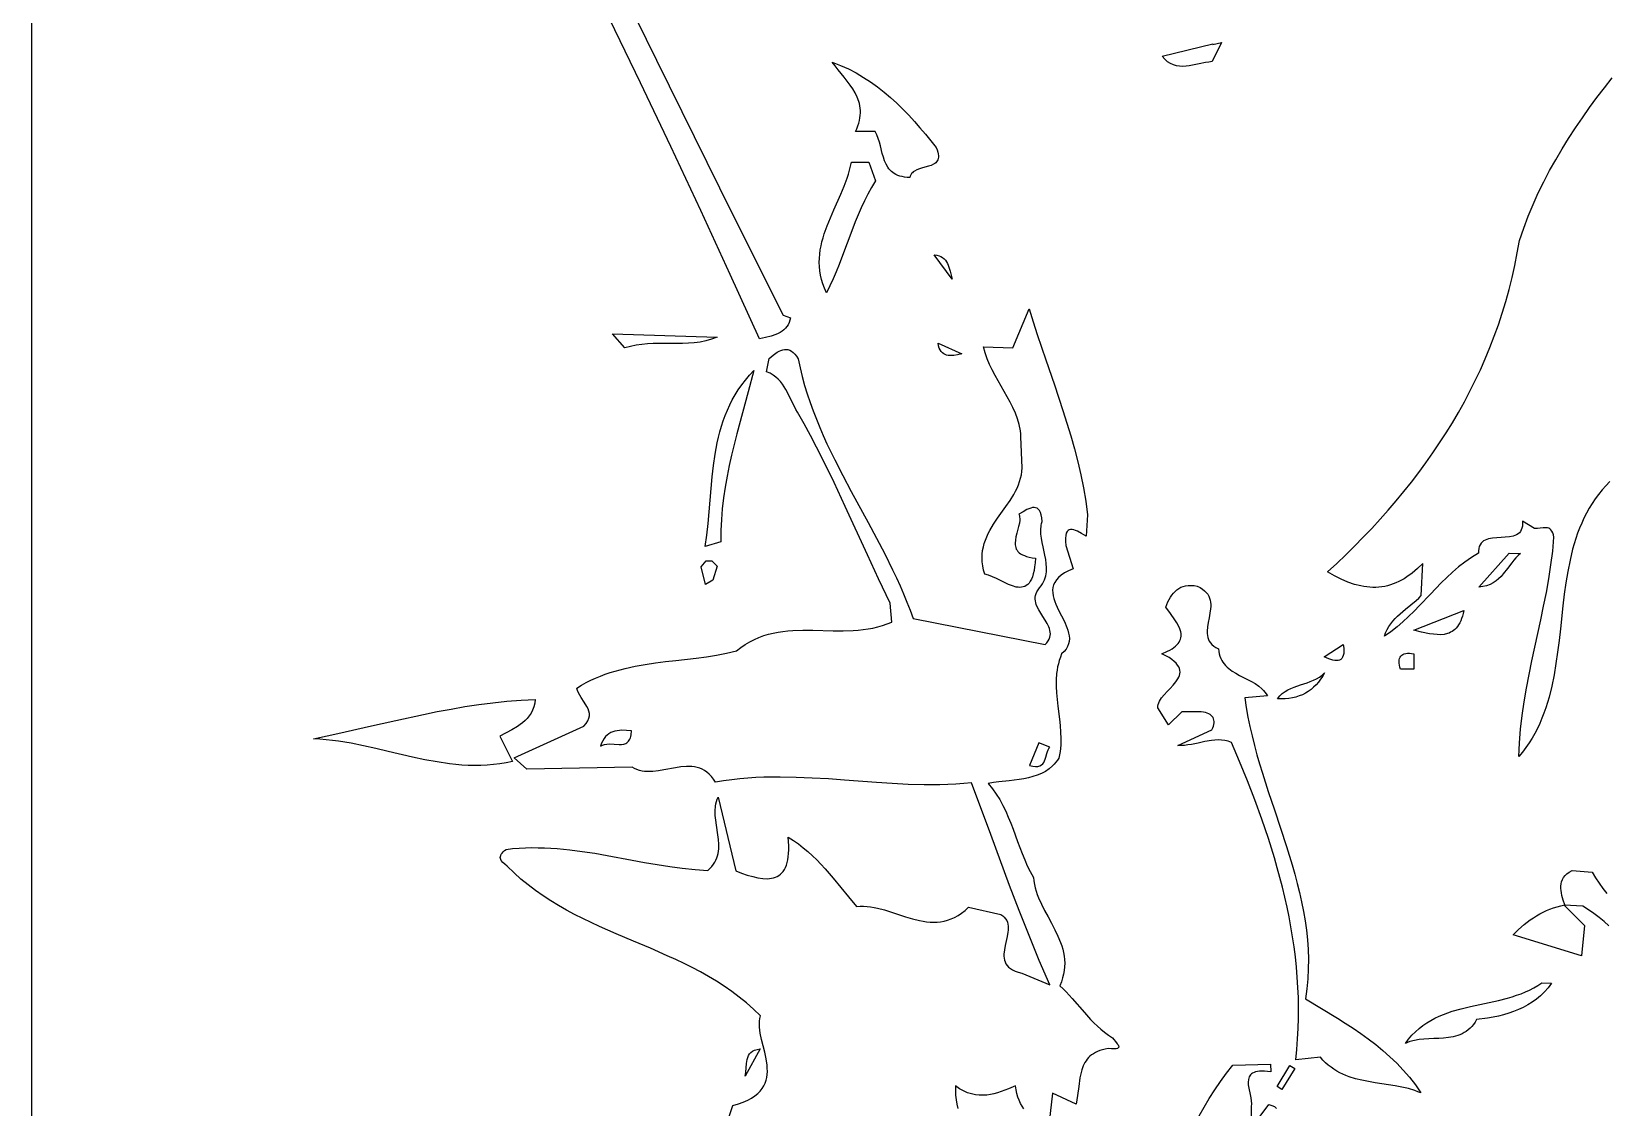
# Model space of a CAD drawing. Header units: metres. Extents: x 0 to 50, y 0 to 50.
# Drawn here: x 0 to 16.84, y 26.69 to 38.19 of the extents above; entities that cross this region are included whole.
import ezdxf

# ---------------------------------------------------------------- set-up
doc = ezdxf.new("R2010")
doc.units = ezdxf.units.M

msp = doc.modelspace()

# ---------------------------------------------------------------- linework, layer by layer
for points in [[(0, 47), (0, 3)], [(6.34455, 38.56916), (6.682498, 37.887064), (7.355684, 36.521239), (7.693808, 35.839158), (8.034877, 35.158731), (8.113719, 35.132322), (8.113719, 35.132322), (8.106739, 35.105263), (8.097756, 35.080698), (8.086806, 35.058463), (8.073924, 35.038396), (8.059145, 35.020333), (8.042503, 35.004111), (8.024036, 34.989565), (8.003777, 34.976533), (7.981761, 34.964852), (7.958024, 34.954357), (7.905528, 34.936273), (7.846569, 34.920976), (7.781428, 34.907157), (7.781428, 34.907157), (7.469654, 35.594538), (7.154379, 36.279935), (6.835167, 36.963112), (6.511581, 37.643832), (6.183183, 38.321861)], [(12.629446, 38.05467), (12.718754, 38.073799), (12.618937, 37.869957), (12.618937, 37.869957), (12.584895, 37.866013), (12.550447, 37.860208), (12.480753, 37.845472), (12.410699, 37.830658), (12.3758, 37.824756), (12.341128, 37.820675), (12.306788, 37.819028), (12.272885, 37.82043), (12.239525, 37.825494), (12.206812, 37.834834), (12.174854, 37.849062), (12.143754, 37.868794), (12.113619, 37.894641), (12.084553, 37.927218), (12.628425, 38.059624), (12.629446, 38.05467)], [(8.558607, 37.865299), (8.558607, 37.865299), (8.647414, 37.830344), (8.732784, 37.791357), (8.814899, 37.748571), (8.893944, 37.702215), (8.970101, 37.652519), (9.043554, 37.599716), (9.114486, 37.544034), (9.18308, 37.485705), (9.249521, 37.42496), (9.313991, 37.362028), (9.376674, 37.29714), (9.437754, 37.230528), (9.497412, 37.16242), (9.555834, 37.093049), (9.6697, 36.951437), (9.6697, 36.951437), (9.679711, 36.926568), (9.686999, 36.903945), (9.691715, 36.88344), (9.69401, 36.864926), (9.694036, 36.848272), (9.691943, 36.833351), (9.687882, 36.820034), (9.682005, 36.808193), (9.674462, 36.797699), (9.665406, 36.788423), (9.654986, 36.780237), (9.643354, 36.773012), (9.617058, 36.760932), (9.587727, 36.751154), (9.524796, 36.734391), (9.493613, 36.725349), (9.464231, 36.714495), (9.437857, 36.700801), (9.426177, 36.692568), (9.415702, 36.683238), (9.406583, 36.672685), (9.398973, 36.660778), (9.393021, 36.64739), (9.38888, 36.632392), (9.38888, 36.632392), (9.359042, 36.633462), (9.331415, 36.636239), (9.305894, 36.640644), (9.282378, 36.646599), (9.260763, 36.654023), (9.240945, 36.662839), (9.222823, 36.672967), (9.206292, 36.684328), (9.19125, 36.696844), (9.177594, 36.710436), (9.16522, 36.725025), (9.154025, 36.740532), (9.134762, 36.773984), (9.11898, 36.810162), (9.105855, 36.848433), (9.09456, 36.888168), (9.074168, 36.969503), (9.063421, 37.009841), (9.051207, 37.049119), (9.036702, 37.086703), (9.01908, 37.121965), (8.80775, 37.122668), (8.80775, 37.122668), (8.821925, 37.153244), (8.83374, 37.183033), (8.84329, 37.212067), (8.850669, 37.240377), (8.855971, 37.267993), (8.85929, 37.294948), (8.860721, 37.321271), (8.860358, 37.346994), (8.858295, 37.372149), (8.854626, 37.396766), (8.849447, 37.420877), (8.84285, 37.444512), (8.825785, 37.49048), (8.804183, 37.534921), (8.7788, 37.578082), (8.75039, 37.620213), (8.719707, 37.661562), (8.687506, 37.702379), (8.621567, 37.78341), (8.589337, 37.824123), (8.558607, 37.865299)], [(16.872712, 33.382555), (16.82918, 33.33797), (16.788389, 33.292086), (16.750234, 33.244952), (16.714609, 33.196619), (16.681407, 33.147137), (16.650523, 33.096554), (16.62185, 33.044921), (16.595281, 32.992288), (16.570712, 32.938705), (16.548034, 32.884221), (16.527144, 32.828886), (16.507934, 32.772751), (16.490297, 32.715864), (16.474129, 32.658276), (16.445772, 32.541197), (16.422013, 32.42191), (16.402002, 32.300815), (16.384891, 32.178311), (16.36983, 32.054797), (16.34246, 31.80633), (16.328453, 31.682175), (16.313099, 31.558605), (16.295549, 31.436017), (16.274952, 31.314811), (16.250461, 31.195385), (16.221225, 31.078138), (16.204563, 31.020456), (16.186396, 30.963468), (16.166618, 30.907224), (16.145124, 30.851775), (16.121806, 30.797169), (16.096559, 30.743456), (16.069277, 30.690687), (16.039853, 30.638912), (16.008182, 30.588179), (15.974157, 30.538539), (15.937671, 30.490042), (15.89862, 30.442738), (15.89862, 30.442738), (15.900909, 30.516488), (15.904773, 30.590093), (15.916838, 30.736916), (15.934044, 30.883296), (15.95562, 31.029325), (15.980792, 31.175095), (16.00879, 31.320694), (16.038843, 31.466216), (16.070178, 31.611751), (16.133611, 31.903222), (16.164165, 32.049341), (16.192915, 32.195836), (16.21909, 32.342799), (16.241919, 32.490321), (16.260629, 32.638492), (16.274449, 32.787404), (16.274449, 32.787404), (16.268896, 32.813755), (16.261556, 32.83529), (16.252602, 32.852458), (16.242207, 32.865705), (16.230544, 32.875478), (16.217784, 32.882224), (16.204102, 32.886389), (16.18967, 32.888422), (16.159245, 32.887875), (16.127893, 32.884158), (16.096995, 32.880846), (16.082148, 32.880459), (16.067933, 32.881514), (15.937279, 32.960285), (15.937279, 32.960285), (15.93861, 32.931489), (15.936934, 32.906111), (15.93245, 32.883925), (15.925353, 32.864705), (15.91584, 32.848226), (15.90411, 32.834261), (15.890359, 32.822587), (15.874785, 32.812976), (15.857583, 32.805204), (15.838952, 32.799045), (15.79819, 32.790662), (15.754074, 32.786023), (15.708182, 32.783325), (15.662091, 32.780761), (15.617376, 32.776527), (15.575616, 32.76882), (15.556336, 32.763099), (15.538386, 32.755833), (15.521963, 32.746797), (15.507264, 32.735763), (15.494486, 32.722508), (15.483826, 32.706805), (15.475482, 32.688429), (15.46965, 32.667154), (15.466527, 32.642755), (15.466311, 32.615006), (15.466311, 32.615006), (15.392099, 32.570425), (15.321755, 32.521934), (15.254778, 32.470061), (15.190665, 32.415337), (15.128912, 32.358292), (15.069018, 32.299456), (14.952793, 32.178531), (14.837969, 32.056802), (14.779825, 31.996961), (14.720523, 31.938509), (14.65956, 31.881975), (14.596434, 31.827891), (14.530642, 31.776786), (14.461681, 31.729189), (14.461681, 31.729189), (14.474329, 31.766051), (14.489985, 31.800483), (14.508347, 31.832729), (14.529113, 31.86303), (14.551979, 31.89163), (14.576645, 31.918769), (14.602808, 31.944691), (14.630166, 31.969637), (14.687259, 32.017571), (14.745506, 32.06451), (14.802491, 32.11239), (14.829754, 32.137289), (14.855796, 32.163151), (14.872641, 32.506681), (14.872641, 32.506681), (14.816627, 32.45178), (14.760001, 32.403573), (14.702677, 32.362033), (14.673724, 32.343754), (14.644563, 32.327131), (14.615184, 32.31216), (14.585574, 32.298839), (14.555722, 32.287162), (14.525618, 32.277128), (14.49525, 32.268733), (14.464608, 32.261972), (14.43368, 32.256843), (14.402456, 32.253341), (14.370923, 32.251464), (14.339071, 32.251208), (14.306889, 32.252569), (14.274366, 32.255544), (14.241491, 32.26013), (14.208253, 32.266322), (14.140641, 32.283513), (14.071443, 32.30709), (14.00057, 32.337023), (13.927933, 32.373285), (13.853443, 32.415848), (13.853443, 32.415848), (13.951485, 32.506917), (14.0478, 32.599035), (14.142342, 32.692224), (14.235065, 32.786506), (14.325923, 32.881902), (14.414869, 32.978434), (14.501859, 33.076125), (14.586845, 33.174995), (14.669782, 33.275067), (14.750623, 33.376362), (14.829323, 33.478903), (14.905836, 33.58271), (14.980115, 33.687807), (15.052114, 33.794214), (15.121787, 33.901953), (15.189089, 34.011047), (15.253973, 34.121516), (15.316393, 34.233384), (15.376303, 34.346671), (15.433656, 34.461399), (15.488408, 34.577591), (15.540512, 34.695267), (15.589921, 34.81445), (15.63659, 34.935162), (15.680472, 35.057424), (15.721523, 35.181259), (15.759694, 35.306687), (15.794941, 35.433731), (15.827217, 35.562412), (15.856477, 35.692753), (15.882674, 35.824775), (15.905762, 35.9585), (15.905762, 35.9585), (15.95049, 36.089321), (15.99905, 36.217445), (16.051262, 36.343002), (16.106942, 36.466119), (16.165907, 36.586925), (16.227975, 36.705548), (16.292964, 36.822115), (16.36069, 36.936755), (16.430972, 37.049597), (16.503626, 37.160768), (16.57847, 37.270396), (16.655322, 37.378611), (16.733998, 37.485539), (16.814317, 37.591309), (16.896095, 37.696049)], [(8.950038, 36.79436), (9.021091, 36.597042), (9.021091, 36.597042), (8.97857, 36.526045), (8.939229, 36.453989), (8.902666, 36.38099), (8.868481, 36.307165), (8.83627, 36.232632), (8.805634, 36.157508), (8.747477, 36.005959), (8.690799, 35.853455), (8.632387, 35.700935), (8.601528, 35.624964), (8.56903, 35.54934), (8.534494, 35.474183), (8.497517, 35.399608), (8.497517, 35.399608), (8.475973, 35.447628), (8.458252, 35.495088), (8.444162, 35.542018), (8.433516, 35.588444), (8.426124, 35.634394), (8.421797, 35.679897), (8.420345, 35.724979), (8.421579, 35.769669), (8.42531, 35.813995), (8.431349, 35.857983), (8.439506, 35.901662), (8.449592, 35.94506), (8.461418, 35.988204), (8.474794, 36.031121), (8.505441, 36.11639), (8.540018, 36.201086), (8.577012, 36.285433), (8.652193, 36.453964), (8.687351, 36.538592), (8.71887, 36.623758), (8.732791, 36.666612), (8.745234, 36.709683), (8.75601, 36.752999), (8.76493, 36.796589), (8.950038, 36.79436)], [(9.84118, 35.545302), (9.650233, 35.806766), (9.650233, 35.806766), (9.677081, 35.802804), (9.700801, 35.796243), (9.721637, 35.787284), (9.739834, 35.776133), (9.755636, 35.762993), (9.769286, 35.748066), (9.781029, 35.731556), (9.79111, 35.713667), (9.799771, 35.694602), (9.807258, 35.674565), (9.819684, 35.632385), (9.84118, 35.545302)], [(7.449223, 26.574767), (7.497014, 26.715164), (7.497014, 26.715164), (7.556134, 26.732114), (7.609005, 26.750808), (7.655931, 26.771155), (7.697214, 26.793065), (7.733157, 26.816446), (7.764063, 26.841208), (7.790235, 26.86726), (7.811975, 26.894511), (7.829586, 26.92287), (7.843372, 26.952247), (7.853635, 26.98255), (7.860678, 27.013688), (7.864803, 27.045572), (7.866315, 27.078109), (7.865515, 27.11121), (7.862706, 27.144782), (7.852274, 27.212981), (7.837442, 27.281979), (7.804268, 27.419464), (7.790772, 27.486498), (7.785857, 27.519269), (7.782567, 27.551423), (7.781206, 27.582868), (7.782076, 27.613513), (7.785481, 27.643268), (7.791722, 27.672042), (7.791722, 27.672042), (7.718422, 27.743001), (7.642859, 27.809878), (7.565187, 27.872948), (7.485558, 27.932482), (7.404128, 27.988754), (7.321049, 28.042036), (7.236476, 28.092602), (7.150562, 28.140725), (7.06346, 28.186678), (6.975325, 28.230733), (6.886311, 28.273165), (6.79657, 28.314245), (6.615525, 28.393443), (6.43342, 28.470512), (6.251485, 28.547637), (6.07095, 28.627001), (5.981591, 28.668205), (5.893043, 28.710789), (5.80546, 28.755024), (5.718996, 28.801183), (5.633803, 28.849541), (5.550036, 28.90037), (5.467849, 28.953943), (5.387395, 29.010532), (5.308828, 29.070412), (5.232302, 29.133854), (5.15797, 29.201133), (5.085986, 29.27252), (5.085986, 29.27252), (5.059638, 29.291276), (5.037765, 29.310743), (5.02168, 29.331074), (5.016219, 29.341611), (5.012697, 29.352421), (5.011279, 29.363524), (5.012129, 29.374939), (5.015411, 29.386684), (5.02129, 29.39878), (5.029929, 29.411244), (5.041494, 29.424097), (5.056147, 29.437357), (5.074054, 29.451044), (5.074054, 29.451044), (5.143268, 29.458588), (5.212164, 29.464052), (5.280764, 29.46755), (5.349085, 29.469197), (5.41715, 29.469105), (5.484976, 29.46739), (5.619994, 29.459546), (5.754299, 29.446575), (5.888047, 29.429392), (6.021399, 29.408909), (6.154511, 29.386038), (6.420651, 29.336785), (6.553996, 29.312228), (6.687734, 29.288935), (6.822025, 29.267818), (6.957027, 29.24979), (7.092898, 29.235763), (7.229795, 29.226651), (7.229795, 29.226651), (7.252517, 29.247729), (7.272333, 29.269297), (7.289409, 29.291329), (7.303912, 29.313797), (7.316007, 29.336675), (7.325862, 29.359935), (7.333642, 29.383551), (7.339514, 29.407494), (7.343644, 29.431739), (7.346198, 29.456257), (7.347246, 29.506008), (7.343987, 29.55653), (7.337753, 29.607606), (7.32168, 29.710555), (7.314502, 29.761994), (7.309672, 29.813121), (7.308519, 29.863719), (7.312374, 29.913572), (7.316595, 29.93815), (7.322567, 29.962462), (7.330457, 29.986478), (7.34043, 30.010173), (7.529057, 29.220065), (7.529057, 29.220065), (7.591127, 29.197022), (7.651368, 29.176718), (7.709396, 29.159871), (7.76483, 29.147197), (7.817288, 29.139415), (7.866386, 29.13724), (7.889556, 29.13848), (7.911743, 29.141391), (7.932899, 29.146062), (7.952976, 29.152584), (7.971927, 29.161046), (7.989704, 29.171537), (8.006258, 29.184147), (8.021542, 29.198966), (8.035509, 29.216084), (8.04811, 29.235589), (8.059298, 29.257573), (8.069025, 29.282124), (8.077243, 29.309331), (8.083905, 29.339286), (8.088961, 29.372077), (8.092366, 29.407794), (8.094071, 29.446526), (8.094027, 29.488364), (8.092188, 29.533397), (8.088506, 29.581714), (8.088506, 29.581714), (8.144634, 29.546369), (8.198362, 29.508652), (8.249908, 29.468759), (8.299488, 29.426882), (8.34732, 29.383219), (8.393621, 29.337962), (8.438607, 29.291307), (8.482496, 29.243449), (8.567849, 29.1449), (8.651416, 29.043874), (8.734934, 28.941927), (8.820138, 28.840619), (8.820138, 28.840619), (8.857391, 28.843192), (8.89466, 28.84322), (8.931944, 28.84094), (8.969242, 28.836588), (9.006554, 28.830399), (9.04388, 28.822611), (9.118569, 28.803178), (9.193305, 28.780179), (9.268084, 28.755501), (9.342901, 28.731035), (9.417752, 28.708668), (9.492633, 28.690291), (9.530083, 28.683188), (9.567539, 28.677791), (9.604999, 28.674335), (9.642465, 28.673057), (9.679935, 28.674193), (9.717408, 28.67798), (9.754884, 28.684652), (9.792363, 28.694446), (9.829844, 28.707599), (9.867326, 28.724347), (9.904809, 28.744925), (9.942292, 28.769569), (9.979775, 28.798517), (10.017258, 28.832003), (10.35989, 28.754549), (10.35989, 28.754549), (10.381301, 28.740279), (10.398927, 28.724719), (10.413055, 28.707964), (10.423969, 28.690109), (10.431956, 28.671248), (10.437301, 28.651476), (10.440289, 28.630888), (10.441207, 28.609577), (10.440339, 28.587638), (10.437972, 28.565167), (10.42988, 28.519001), (10.408268, 28.42443), (10.399316, 28.377536), (10.394647, 28.331911), (10.394632, 28.309811), (10.396544, 28.288311), (10.40067, 28.267507), (10.407293, 28.247492), (10.416701, 28.228362), (10.429179, 28.21021), (10.445012, 28.193132), (10.464486, 28.177221), (10.487886, 28.162573), (10.515499, 28.149282), (10.547608, 28.137441), (10.584501, 28.127147), (10.884651, 28.002257), (10.884651, 28.002257), (10.772208, 28.264838), (10.663872, 28.529559), (10.558734, 28.796393), (10.455885, 29.065314), (10.253422, 29.609309), (10.049209, 30.161333), (10.049209, 30.161333), (9.964799, 30.153375), (9.880304, 30.147407), (9.795725, 30.143283), (9.711062, 30.140857), (9.541492, 30.140513), (9.371604, 30.145205), (9.201406, 30.153763), (9.030909, 30.165018), (8.689052, 30.190937), (8.517712, 30.203262), (8.346109, 30.213605), (8.174254, 30.220795), (8.002155, 30.223662), (7.916017, 30.22311), (7.829822, 30.221038), (7.743571, 30.2173), (7.657265, 30.211751), (7.570905, 30.204244), (7.484492, 30.194633), (7.398028, 30.182771), (7.311513, 30.168513), (7.311513, 30.168513), (7.289996, 30.20152), (7.26751, 30.230281), (7.24411, 30.255042), (7.219854, 30.276045), (7.194796, 30.293535), (7.168993, 30.307757), (7.142501, 30.318953), (7.115376, 30.327368), (7.087674, 30.333247), (7.059451, 30.336833), (7.030764, 30.338369), (7.001667, 30.338102), (6.942473, 30.333128), (6.882316, 30.323864), (6.760908, 30.300274), (6.700554, 30.289852), (6.641032, 30.28295), (6.611722, 30.281428), (6.582789, 30.281519), (6.554288, 30.283465), (6.526274, 30.287512), (6.498805, 30.293902), (6.471936, 30.30288), (6.445723, 30.314691), (6.420223, 30.329577), (5.293963, 30.30679), (5.158513, 30.430092), (5.903537, 30.766921), (5.903537, 30.766921), (5.92974, 30.796474), (5.948074, 30.824786), (5.959345, 30.852008), (5.964356, 30.878291), (5.963911, 30.903786), (5.958817, 30.928643), (5.949876, 30.953013), (5.937893, 30.977046), (5.908021, 31.024704), (5.875635, 31.072824), (5.860511, 31.097433), (5.847171, 31.122609), (5.836422, 31.148503), (5.829066, 31.175265), (5.829066, 31.175265), (5.878593, 31.205238), (5.92864, 31.232908), (5.97918, 31.258393), (6.030186, 31.281808), (6.081629, 31.303272), (6.133484, 31.322901), (6.185722, 31.340811), (6.238315, 31.357121), (6.344462, 31.385404), (6.451704, 31.408685), (6.559824, 31.427899), (6.668602, 31.443983), (6.77782, 31.45787), (6.887258, 31.470497), (7.105922, 31.49571), (7.21471, 31.510166), (7.322844, 31.527104), (7.430104, 31.547457), (7.536272, 31.572161), (7.536272, 31.572161), (7.582732, 31.609023), (7.630034, 31.641663), (7.67813, 31.670326), (7.72697, 31.69526), (7.776504, 31.716711), (7.826684, 31.734925), (7.877461, 31.750149), (7.928784, 31.762629), (7.980605, 31.772614), (8.032875, 31.780348), (8.085543, 31.786078), (8.138562, 31.790052), (8.245452, 31.793715), (8.35315, 31.793309), (8.569396, 31.788186), (8.677155, 31.787413), (8.784146, 31.790463), (8.83723, 31.794038), (8.889975, 31.799309), (8.942331, 31.806522), (8.994248, 31.815924), (9.045677, 31.827761), (9.09657, 31.84228), (9.146877, 31.859728), (9.196548, 31.880351), (9.177266, 32.083354), (9.177266, 32.083354), (9.0544, 32.340686), (8.934906, 32.598844), (8.698917, 33.114647), (8.578863, 33.370801), (8.455066, 33.624794), (8.391208, 33.750747), (8.325746, 33.875879), (8.258459, 34.000098), (8.189125, 34.123311), (8.189125, 34.123311), (8.171626, 34.152923), (8.15534, 34.183208), (8.125002, 34.24493), (8.0953, 34.306743), (8.063426, 34.366912), (8.045797, 34.395837), (8.026572, 34.423702), (8.005399, 34.450288), (7.981928, 34.47538), (7.955806, 34.498759), (7.926685, 34.520211), (7.894211, 34.539517), (7.858034, 34.556461), (7.886275, 34.695901), (7.886275, 34.695901), (7.92931, 34.733254), (7.970622, 34.763214), (7.990699, 34.774895), (8.010427, 34.784095), (8.029831, 34.790603), (8.048941, 34.794209), (8.067781, 34.794703), (8.08638, 34.791872), (8.104765, 34.785507), (8.122962, 34.775397), (8.140999, 34.76133), (8.158902, 34.743097), (8.176699, 34.720486), (8.194417, 34.693286), (8.194417, 34.693286), (8.214925, 34.597682), (8.238154, 34.50335), (8.263949, 34.410217), (8.292152, 34.318216), (8.322608, 34.227276), (8.35516, 34.137327), (8.38965, 34.048298), (8.425924, 33.960122), (8.463824, 33.872726), (8.503193, 33.786042), (8.585715, 33.61453), (8.672238, 33.445024), (8.76151, 33.276967), (8.943291, 32.942962), (9.033296, 32.775895), (9.121042, 32.608039), (9.205277, 32.438837), (9.245686, 32.353556), (9.284748, 32.267728), (9.322305, 32.181284), (9.358203, 32.094153), (9.392283, 32.006267), (9.42439, 31.917554), (10.836545, 31.64067), (10.836545, 31.64067), (10.853928, 31.660022), (10.867673, 31.679211), (10.87802, 31.69825), (10.885208, 31.717155), (10.889476, 31.735936), (10.891064, 31.754609), (10.890212, 31.773186), (10.88716, 31.79168), (10.882146, 31.810105), (10.875411, 31.828474), (10.857734, 31.865097), (10.836046, 31.901657), (10.812264, 31.938259), (10.788304, 31.97501), (10.766083, 32.012016), (10.747517, 32.049383), (10.740204, 32.068236), (10.734524, 32.087219), (10.730716, 32.106346), (10.72902, 32.125629), (10.729675, 32.145083), (10.732922, 32.164721), (10.738998, 32.184555), (10.748145, 32.204599), (10.760602, 32.224867), (10.776608, 32.245372), (10.776608, 32.245372), (10.792747, 32.26635), (10.806592, 32.287471), (10.818272, 32.308731), (10.827919, 32.330122), (10.835664, 32.351637), (10.841636, 32.373271), (10.845968, 32.395016), (10.848789, 32.416867), (10.850422, 32.460859), (10.847581, 32.505194), (10.841311, 32.549821), (10.832658, 32.594687), (10.812382, 32.684933), (10.802851, 32.730209), (10.795117, 32.775517), (10.790227, 32.820806), (10.789226, 32.866024), (10.793158, 32.91112), (10.797302, 32.933605), (10.80307, 32.95604), (10.80307, 32.95604), (10.799052, 32.993924), (10.792836, 33.025445), (10.784566, 33.051021), (10.774384, 33.071071), (10.762433, 33.086013), (10.748857, 33.096267), (10.733798, 33.102251), (10.7174, 33.104382), (10.699804, 33.103081), (10.681154, 33.098765), (10.661594, 33.091854), (10.641265, 33.082765), (10.598874, 33.05973), (10.555126, 33.033009), (10.555126, 33.033009), (10.559722, 33.018365), (10.562516, 33.003076), (10.563693, 32.987207), (10.563441, 32.970822), (10.559392, 32.93676), (10.55186, 32.901408), (10.532308, 32.828885), (10.52327, 32.792745), (10.516712, 32.757372), (10.514123, 32.723281), (10.514784, 32.706877), (10.516996, 32.690987), (10.520946, 32.675674), (10.526819, 32.661004), (10.534804, 32.64704), (10.545085, 32.633847), (10.55785, 32.621489), (10.573284, 32.610031), (10.591573, 32.599537), (10.612905, 32.590071), (10.637466, 32.581697), (10.665441, 32.574481), (10.697017, 32.568485), (10.732381, 32.563776), (10.732381, 32.563776), (10.728487, 32.514368), (10.723085, 32.470003), (10.71624, 32.430461), (10.70802, 32.395521), (10.698491, 32.364962), (10.687719, 32.338565), (10.675772, 32.316108), (10.662715, 32.297372), (10.648615, 32.282136), (10.633538, 32.270179), (10.617552, 32.261281), (10.600723, 32.255221), (10.583116, 32.251779), (10.5648, 32.250735), (10.545839, 32.251868), (10.526301, 32.254957), (10.485761, 32.266124), (10.443709, 32.282472), (10.400679, 32.302236), (10.357203, 32.323654), (10.313813, 32.344962), (10.271042, 32.364396), (10.22942, 32.380191), (10.189482, 32.390586), (10.189482, 32.390586), (10.176877, 32.436515), (10.168139, 32.480913), (10.163044, 32.523869), (10.161366, 32.565467), (10.162882, 32.605794), (10.167367, 32.644936), (10.174596, 32.68298), (10.184345, 32.720011), (10.196389, 32.756117), (10.210505, 32.791383), (10.226466, 32.825896), (10.244049, 32.859742), (10.283183, 32.925778), (10.326111, 32.990182), (10.416159, 33.116853), (10.459689, 33.180501), (10.499827, 33.245277), (10.518062, 33.278305), (10.534777, 33.311873), (10.549746, 33.346069), (10.562744, 33.380978), (10.573547, 33.416687), (10.581931, 33.453283), (10.58767, 33.490851), (10.590542, 33.529477), (10.577164, 33.858457), (10.577164, 33.858457), (10.574416, 33.892401), (10.570104, 33.92569), (10.557159, 33.990464), (10.53908, 34.053106), (10.516617, 34.113942), (10.490519, 34.173296), (10.461536, 34.231496), (10.430417, 34.288867), (10.397913, 34.345734), (10.331747, 34.459263), (10.299585, 34.516577), (10.269035, 34.574691), (10.240849, 34.633931), (10.215776, 34.694624), (10.194565, 34.757095), (10.177966, 34.82167), (10.488533, 34.81011), (10.665435, 35.22668), (10.665435, 35.22668), (10.706824, 35.090476), (10.750231, 34.954779), (10.841096, 34.68433), (10.934021, 34.414177), (11.024995, 34.143163), (11.068498, 34.006973), (11.110011, 33.870135), (11.14903, 33.732504), (11.185057, 33.593936), (11.217589, 33.454286), (11.246125, 33.31341), (11.270165, 33.171164), (11.289206, 33.027403), (11.273545, 32.797862), (11.273545, 32.797862), (11.22506, 32.826994), (11.180273, 32.851215), (11.159633, 32.8604), (11.14036, 32.867058), (11.1226, 32.870754), (11.1065, 32.871057), (11.092209, 32.867532), (11.079873, 32.859747), (11.069639, 32.847268), (11.061656, 32.829661), (11.056069, 32.806495), (11.053027, 32.777335), (11.052676, 32.741748), (11.055164, 32.699301), (11.136153, 32.450379), (11.136153, 32.450379), (11.0859, 32.428361), (11.043133, 32.405317), (11.007404, 32.381306), (10.978262, 32.356391), (10.955258, 32.330632), (10.937942, 32.304091), (10.925865, 32.276829), (10.918578, 32.248907), (10.91563, 32.220386), (10.916573, 32.191327), (10.920955, 32.161792), (10.928329, 32.131841), (10.938245, 32.101536), (10.950252, 32.070938), (10.978743, 32.009108), (11.010207, 31.946839), (11.041047, 31.884621), (11.067666, 31.822944), (11.078269, 31.792461), (11.086468, 31.762297), (11.091814, 31.732512), (11.093857, 31.703168), (11.092147, 31.674327), (11.086235, 31.646048), (11.075671, 31.618394), (11.060006, 31.591426), (11.038791, 31.565204), (11.011574, 31.539791), (11.011574, 31.539791), (10.997992, 31.505057), (10.986443, 31.470312), (10.976806, 31.435559), (10.968959, 31.400796), (10.962782, 31.366024), (10.958151, 31.331245), (10.953046, 31.261666), (10.952672, 31.192062), (10.956056, 31.122438), (10.962227, 31.052799), (10.970211, 30.98315), (10.987733, 30.84384), (10.995325, 30.774188), (11.000843, 30.704545), (11.003312, 30.634915), (11.001762, 30.565303), (10.995219, 30.495714), (10.989772, 30.460929), (10.982712, 30.426152), (10.982712, 30.426152), (10.966959, 30.40332), (10.950504, 30.3821), (10.933366, 30.362424), (10.915564, 30.344222), (10.878048, 30.31197), (10.83811, 30.284795), (10.795903, 30.26215), (10.751584, 30.243487), (10.705306, 30.228258), (10.657223, 30.215916), (10.607492, 30.205912), (10.556265, 30.1977), (10.449945, 30.184457), (10.339499, 30.171805), (10.283116, 30.164331), (10.226165, 30.155362), (10.226165, 30.155362), (10.271711, 30.099547), (10.312683, 30.041781), (10.349623, 29.982283), (10.383071, 29.921272), (10.413571, 29.858968), (10.441664, 29.795593), (10.467891, 29.731365), (10.492795, 29.666504), (10.540801, 29.535765), (10.590016, 29.405134), (10.616432, 29.34041), (10.644775, 29.276372), (10.675588, 29.213242), (10.709413, 29.151238), (10.709413, 29.151238), (10.713496, 29.113683), (10.719873, 29.076709), (10.728346, 29.040267), (10.738715, 29.004308), (10.750782, 28.968783), (10.764348, 28.933643), (10.795182, 28.864317), (10.829623, 28.795937), (10.866083, 28.728109), (10.902968, 28.660438), (10.93869, 28.59253), (10.971655, 28.523991), (11.000274, 28.454427), (11.012456, 28.419137), (11.022955, 28.383442), (11.031571, 28.347295), (11.038106, 28.310644), (11.042362, 28.273442), (11.044138, 28.235638), (11.043236, 28.197183), (11.039458, 28.158029), (11.032604, 28.118125), (11.022476, 28.077423), (11.008874, 28.035873), (10.9916, 27.993425), (10.9916, 27.993425), (11.026257, 27.960754), (11.059955, 27.9267), (11.125367, 27.855383), (11.254501, 27.706526), (11.32179, 27.632762), (11.356895, 27.596871), (11.39327, 27.561957), (11.43114, 27.528254), (11.470726, 27.495999), (11.512253, 27.465427), (11.555941, 27.436776), (11.555941, 27.436776), (11.569155, 27.417551), (11.587888, 27.395881), (11.606635, 27.373677), (11.614295, 27.362973), (11.619894, 27.352852), (11.622745, 27.343554), (11.622161, 27.335318), (11.617453, 27.328382), (11.607933, 27.322987), (11.592913, 27.31937), (11.571706, 27.317772), (11.543623, 27.31843), (11.507976, 27.321585), (11.507976, 27.321585), (11.476297, 27.315712), (11.446963, 27.308493), (11.419873, 27.299982), (11.39493, 27.29023), (11.372033, 27.27929), (11.351084, 27.267215), (11.331984, 27.254058), (11.314634, 27.23987), (11.298933, 27.224705), (11.284785, 27.208616), (11.272088, 27.191654), (11.260744, 27.173872), (11.24172, 27.136061), (11.226918, 27.095602), (11.215547, 27.052916), (11.206812, 27.008425), (11.194081, 26.915708), (11.182382, 26.820817), (11.174938, 26.773609), (11.165372, 26.727119), (10.913508, 26.84441), (10.879008, 26.534013)], [(6.212223, 34.959756), (7.3306, 34.924526), (7.3306, 34.924526), (7.269989, 34.902468), (7.208768, 34.885713), (7.147038, 34.873551), (7.084899, 34.86527), (7.022449, 34.860159), (6.959789, 34.857506), (6.834235, 34.856729), (6.709035, 34.857248), (6.646816, 34.856216), (6.584985, 34.853373), (6.52364, 34.848008), (6.462882, 34.839411), (6.402809, 34.826869), (6.343522, 34.809671), (6.212223, 34.959756)], [(9.943026, 34.746099), (9.943026, 34.746099), (9.899673, 34.736078), (9.857845, 34.729349), (9.83779, 34.727789), (9.818461, 34.727736), (9.799972, 34.729418), (9.782439, 34.733062), (9.765976, 34.738897), (9.750699, 34.747151), (9.736722, 34.75805), (9.72416, 34.771824), (9.713129, 34.7887), (9.703742, 34.808906), (9.696116, 34.83267), (9.690364, 34.86022), (9.943026, 34.746099)], [(7.720059, 34.567538), (7.720059, 34.567538), (7.660455, 34.342065), (7.598984, 34.117092), (7.538807, 33.891913), (7.51019, 33.779025), (7.483081, 33.665822), (7.457875, 33.552214), (7.434967, 33.438114), (7.414752, 33.323432), (7.397624, 33.208082), (7.383978, 33.091974), (7.37421, 32.975021), (7.368713, 32.857134), (7.367884, 32.738225), (7.201168, 32.686219), (7.201168, 32.686219), (7.218905, 32.809661), (7.23303, 32.933831), (7.244735, 33.058408), (7.255217, 33.183066), (7.265667, 33.307482), (7.277281, 33.431333), (7.291252, 33.554295), (7.308775, 33.676045), (7.331042, 33.796257), (7.344328, 33.855686), (7.359248, 33.91461), (7.375951, 33.972988), (7.394586, 34.030779), (7.415304, 34.087943), (7.438252, 34.14444), (7.46358, 34.20023), (7.491438, 34.255271), (7.521974, 34.309523), (7.555339, 34.362946), (7.59168, 34.4155), (7.631148, 34.467143), (7.673891, 34.517836), (7.720059, 34.567538)], [(7.27243, 32.534389), (7.32834, 32.478504), (7.281303, 32.32875), (7.205574, 32.283333), (7.158489, 32.472175), (7.210356, 32.534389), (7.27243, 32.534389)], [(15.918114, 32.612742), (15.918114, 32.612742), (15.892091, 32.590957), (15.867712, 32.566604), (15.844566, 32.540216), (15.822246, 32.512324), (15.778438, 32.454165), (15.73301, 32.396388), (15.708664, 32.368976), (15.682683, 32.343258), (15.654659, 32.319768), (15.624181, 32.299037), (15.590839, 32.2816), (15.554223, 32.267989), (15.513925, 32.258736), (15.469533, 32.254375), (15.793702, 32.617118), (15.918114, 32.612742)], [(14.852576, 26.847516), (14.852576, 26.847516), (14.819626, 26.861146), (14.786186, 26.87336), (14.718018, 26.894065), (14.648428, 26.910675), (14.577777, 26.924237), (14.434721, 26.946392), (14.363032, 26.957077), (14.291714, 26.968892), (14.221126, 26.982883), (14.151624, 27.000095), (14.083568, 27.021572), (14.050194, 27.034237), (14.017316, 27.04836), (13.984978, 27.064073), (13.953226, 27.081504), (13.922103, 27.100787), (13.891656, 27.122049), (13.861928, 27.145424), (13.832964, 27.17104), (13.80481, 27.199029), (13.77751, 27.229521), (13.513546, 27.201079), (13.513546, 27.201079), (13.525144, 27.313381), (13.533901, 27.425137), (13.539889, 27.53636), (13.543177, 27.647063), (13.543838, 27.757262), (13.541941, 27.86697), (13.537558, 27.976201), (13.53076, 28.08497), (13.521616, 28.19329), (13.510199, 28.301175), (13.496578, 28.40864), (13.480826, 28.515698), (13.463011, 28.622364), (13.443207, 28.728652), (13.421482, 28.834576), (13.397908, 28.940149), (13.372557, 29.045386), (13.345498, 29.150301), (13.316802, 29.254908), (13.286541, 29.359222), (13.221606, 29.567023), (13.151257, 29.773817), (13.076063, 29.979717), (12.996589, 30.184835), (12.913403, 30.389284), (12.827071, 30.593176), (12.827071, 30.593176), (12.791644, 30.606022), (12.756123, 30.614554), (12.720519, 30.619273), (12.684842, 30.62068), (12.649101, 30.619274), (12.613309, 30.615557), (12.541608, 30.603192), (12.469822, 30.587589), (12.398033, 30.572752), (12.362164, 30.566874), (12.326325, 30.562688), (12.290527, 30.560697), (12.254779, 30.561401), (12.617812, 30.728616), (12.617812, 30.728616), (12.626705, 30.748299), (12.63352, 30.767133), (12.638243, 30.785078), (12.640862, 30.802093), (12.641363, 30.818139), (12.639735, 30.833176), (12.635964, 30.847163), (12.630038, 30.860062), (12.621945, 30.87183), (12.61167, 30.88243), (12.599202, 30.89182), (12.584528, 30.89996), (12.567636, 30.906811), (12.548511, 30.912332), (12.527143, 30.916484), (12.503518, 30.919226), (12.294762, 30.922384), (12.155597, 30.78328), (12.040475, 30.962868), (12.040475, 30.962868), (12.040795, 30.981034), (12.043964, 30.998997), (12.049706, 31.016777), (12.05774, 31.034393), (12.067789, 31.051865), (12.079575, 31.069212), (12.107241, 31.103616), (12.13851, 31.137761), (12.171155, 31.171809), (12.202948, 31.205916), (12.231662, 31.240244), (12.255068, 31.274949), (12.264085, 31.292494), (12.27094, 31.310192), (12.275354, 31.328065), (12.277049, 31.346132), (12.275746, 31.364413), (12.271167, 31.382927), (12.263034, 31.401695), (12.251068, 31.420737), (12.23499, 31.440072), (12.214523, 31.45972), (12.189387, 31.479701), (12.159305, 31.500035), (12.123997, 31.520743), (12.083186, 31.541842), (12.083186, 31.541842), (12.143349, 31.568084), (12.169002, 31.581573), (12.191844, 31.595295), (12.211984, 31.609242), (12.229527, 31.623405), (12.244581, 31.637775), (12.257253, 31.652343), (12.26765, 31.6671), (12.275879, 31.682036), (12.282046, 31.697145), (12.286259, 31.712415), (12.288624, 31.727839), (12.289249, 31.743407), (12.28824, 31.75911), (12.285705, 31.774941), (12.276483, 31.806946), (12.262438, 31.83935), (12.244426, 31.872083), (12.223303, 31.905072), (12.175145, 31.971537), (12.124808, 32.038173), (12.124808, 32.038173), (12.147962, 32.094862), (12.160824, 32.121083), (12.174696, 32.145697), (12.189695, 32.168564), (12.205933, 32.189542), (12.223528, 32.208488), (12.242593, 32.225262), (12.263244, 32.239719), (12.285596, 32.25172), (12.309765, 32.261122), (12.335864, 32.267783), (12.36401, 32.27156), (12.394318, 32.272313), (12.426902, 32.2699), (12.461877, 32.264177), (12.461877, 32.264177), (12.492056, 32.249225), (12.517969, 32.233045), (12.539893, 32.215723), (12.558106, 32.197342), (12.572885, 32.177986), (12.584507, 32.15774), (12.593249, 32.136688), (12.599389, 32.114914), (12.603203, 32.092501), (12.60497, 32.069535), (12.604965, 32.046098), (12.603468, 32.022276), (12.5971, 31.97381), (12.588085, 31.92481), (12.57864, 31.875948), (12.570984, 31.827898), (12.567333, 31.781332), (12.567703, 31.758816), (12.569906, 31.736922), (12.57422, 31.715737), (12.580921, 31.695343), (12.590287, 31.675824), (12.602596, 31.657265), (12.618123, 31.63975), (12.637147, 31.623363), (12.659945, 31.608188), (12.686794, 31.594309), (12.686794, 31.594309), (12.690784, 31.565932), (12.696625, 31.539497), (12.704212, 31.51489), (12.713439, 31.492), (12.724202, 31.470716), (12.736395, 31.450924), (12.749913, 31.432514), (12.76465, 31.415373), (12.780502, 31.399389), (12.797362, 31.38445), (12.833688, 31.357259), (12.872785, 31.332906), (12.913811, 31.310493), (12.998282, 31.267907), (13.04004, 31.245943), (13.080358, 31.222335), (13.118393, 31.19619), (13.153302, 31.166611), (13.169322, 31.150253), (13.184243, 31.132701), (13.197962, 31.113843), (13.210374, 31.093566), (12.970527, 31.069026), (12.970527, 31.069026), (12.985477, 30.966421), (13.00335, 30.864538), (13.023887, 30.763321), (13.04683, 30.662709), (13.071922, 30.562646), (13.098904, 30.463071), (13.127519, 30.363927), (13.157509, 30.265156), (13.220581, 30.068495), (13.286057, 29.872622), (13.351873, 29.677067), (13.415965, 29.481364), (13.476271, 29.285043), (13.504358, 29.186505), (13.530726, 29.087637), (13.555114, 28.988381), (13.577267, 28.888678), (13.596925, 28.78847), (13.61383, 28.687698), (13.627726, 28.586304), (13.638353, 28.484229), (13.645454, 28.381415), (13.648772, 28.277803), (13.648047, 28.173334), (13.643022, 28.067951), (13.633439, 27.961595), (13.619041, 27.854207), (13.619041, 27.854207), (13.789408, 27.751544), (13.959383, 27.647638), (14.043563, 27.594379), (14.126851, 27.539801), (14.208985, 27.483567), (14.289698, 27.425343), (14.368728, 27.36479), (14.445809, 27.301574), (14.520678, 27.235358), (14.593069, 27.165807), (14.662719, 27.092583), (14.729363, 27.01535), (14.792737, 26.933774), (14.852576, 26.847516)], [(15.311538, 32.003962), (15.311538, 32.003962), (15.30435, 31.972519), (15.296211, 31.943545), (15.287154, 31.916954), (15.277213, 31.892659), (15.266421, 31.870574), (15.254811, 31.850612), (15.242417, 31.832687), (15.229272, 31.816712), (15.215408, 31.802602), (15.20086, 31.790269), (15.185661, 31.779627), (15.169843, 31.77059), (15.153441, 31.763071), (15.136486, 31.756983), (15.101056, 31.748758), (15.063819, 31.745223), (15.02504, 31.745686), (14.984987, 31.749456), (14.943924, 31.75584), (14.859837, 31.773688), (14.774909, 31.793696), (15.311538, 32.003962)], [(14.022639, 31.638977), (14.022639, 31.638977), (14.026758, 31.602875), (14.027947, 31.571645), (14.026355, 31.545043), (14.022127, 31.522821), (14.015413, 31.504736), (14.006357, 31.490542), (13.995109, 31.479994), (13.981816, 31.472845), (13.966623, 31.468852), (13.94968, 31.467768), (13.931133, 31.469348), (13.91113, 31.473347), (13.889817, 31.479519), (13.867343, 31.48762), (13.819497, 31.508624), (14.022639, 31.638977)], [(14.777575, 31.540566), (14.776505, 31.376175), (14.632293, 31.375548), (14.632293, 31.375548), (14.625948, 31.398932), (14.62161, 31.420764), (14.619291, 31.441003), (14.619001, 31.459607), (14.62075, 31.476537), (14.624548, 31.491751), (14.630407, 31.505209), (14.638336, 31.51687), (14.648347, 31.526692), (14.660449, 31.534637), (14.674653, 31.540661), (14.69097, 31.544726), (14.709411, 31.546789), (14.729984, 31.546811), (14.752702, 31.54475), (14.777575, 31.540566)], [(13.822753, 31.338149), (13.822753, 31.338149), (13.802145, 31.302183), (13.78009, 31.268693), (13.75659, 31.237682), (13.731642, 31.209151), (13.705246, 31.183101), (13.677401, 31.159534), (13.648107, 31.13845), (13.617362, 31.119852), (13.585166, 31.103741), (13.551518, 31.090118), (13.516418, 31.078984), (13.479863, 31.070341), (13.441854, 31.06419), (13.40239, 31.060533), (13.36147, 31.059371), (13.319094, 31.060705), (13.319094, 31.060705), (13.343455, 31.09024), (13.370321, 31.115484), (13.399358, 31.137009), (13.430232, 31.155386), (13.46261, 31.171184), (13.49616, 31.184976), (13.565439, 31.208825), (13.635404, 31.231498), (13.66981, 31.243822), (13.703388, 31.257565), (13.735805, 31.273298), (13.766727, 31.291593), (13.795821, 31.313019), (13.822753, 31.338149)], [(5.384895, 31.054149), (5.384895, 31.054149), (5.378616, 31.01192), (5.368793, 30.973453), (5.35569, 30.938444), (5.339571, 30.906589), (5.320698, 30.877582), (5.299335, 30.85112), (5.275744, 30.826899), (5.250189, 30.804613), (5.222933, 30.78396), (5.194239, 30.764634), (5.13359, 30.728747), (5.006613, 30.659514), (5.142912, 30.390677), (5.142912, 30.390677), (5.074192, 30.376242), (5.005818, 30.364902), (4.937769, 30.356487), (4.870026, 30.350831), (4.802566, 30.347766), (4.735371, 30.347125), (4.66842, 30.348739), (4.601692, 30.352441), (4.535167, 30.358063), (4.468825, 30.365438), (4.336607, 30.384775), (4.204875, 30.40911), (4.073466, 30.437103), (3.810966, 30.498693), (3.679548, 30.529608), (3.547801, 30.558815), (3.415562, 30.584972), (3.282668, 30.606738), (3.215924, 30.615555), (3.148956, 30.622771), (3.081742, 30.628219), (3.014262, 30.63173), (3.014262, 30.63173), (3.308215, 30.695915), (3.601528, 30.763013), (3.894859, 30.829941), (4.188869, 30.893617), (4.336335, 30.923272), (4.484218, 30.950958), (4.632601, 30.97629), (4.781565, 30.998882), (4.931195, 31.01835), (5.081571, 31.034307), (5.232777, 31.046368), (5.384895, 31.054149)], [(6.08328, 30.554565), (6.08328, 30.554565), (6.092937, 30.561113), (6.103248, 30.566353), (6.125589, 30.573395), (6.149817, 30.576666), (6.175445, 30.57714), (6.228948, 30.573592), (6.2822, 30.570546), (6.307513, 30.571647), (6.331302, 30.575796), (6.353079, 30.583968), (6.363061, 30.589866), (6.372356, 30.597136), (6.380905, 30.605898), (6.388647, 30.616274), (6.39552, 30.628387), (6.401464, 30.642358), (6.406417, 30.658309), (6.410319, 30.676361), (6.414726, 30.719258), (6.414726, 30.719258), (6.361105, 30.72304), (6.309094, 30.723605), (6.283985, 30.722096), (6.259629, 30.71908), (6.236144, 30.714323), (6.213647, 30.707592), (6.192255, 30.698652), (6.172084, 30.687269), (6.153253, 30.67321), (6.135878, 30.656239), (6.120076, 30.636123), (6.105964, 30.612628), (6.09366, 30.58552), (6.08328, 30.554565)], [(10.768634, 30.590077), (10.669236, 30.347814), (10.669236, 30.347814), (10.70426, 30.33947), (10.733929, 30.336368), (10.75878, 30.337974), (10.779347, 30.343753), (10.796164, 30.353171), (10.809766, 30.365693), (10.820688, 30.380784), (10.829463, 30.39791), (10.836626, 30.416536), (10.842713, 30.436127), (10.853792, 30.476067), (10.859854, 30.495346), (10.866977, 30.513452), (10.875695, 30.529851), (10.886544, 30.544007), (10.768634, 30.590077)], [(16.862037, 28.634677), (16.811095, 28.67972), (16.757799, 28.723127), (16.702019, 28.764812), (16.643627, 28.804689), (16.582493, 28.842672), (16.382477, 28.856281), (16.60133, 28.637523), (16.570198, 28.312663), (15.836726, 28.536079), (15.836726, 28.536079), (15.895782, 28.594544), (15.957038, 28.648537), (16.020829, 28.697689), (16.05378, 28.720335), (16.08749, 28.741633), (16.122001, 28.761537), (16.157356, 28.780001), (16.193597, 28.796978), (16.230764, 28.812424), (16.2689, 28.826292), (16.308047, 28.838535), (16.348248, 28.849109), (16.389542, 28.857966), (16.389542, 28.857966), (16.373588, 28.908745), (16.359378, 28.959533), (16.353806, 28.984718), (16.349725, 29.009649), (16.347488, 29.034242), (16.347446, 29.058412), (16.349952, 29.082072), (16.355356, 29.105138), (16.364011, 29.127525), (16.376269, 29.149146), (16.392481, 29.169918), (16.413, 29.189754), (16.438178, 29.20857), (16.468365, 29.22628), (16.682817, 29.208386), (16.682817, 29.208386), (16.719592, 29.147198), (16.757589, 29.08821), (16.796987, 29.031646), (16.837963, 28.97773)], [(16.248391, 28.019415), (16.248391, 28.019415), (16.211532, 27.971209), (16.172363, 27.927122), (16.131002, 27.886957), (16.087569, 27.850516), (16.042183, 27.817599), (15.994962, 27.78801), (15.946025, 27.761549), (15.895491, 27.738019), (15.843479, 27.717221), (15.790107, 27.698958), (15.735494, 27.683031), (15.67976, 27.669241), (15.623022, 27.657392), (15.565401, 27.647284), (15.44798, 27.631501), (15.44798, 27.631501), (15.431624, 27.604462), (15.414264, 27.580015), (15.395952, 27.558026), (15.376741, 27.538358), (15.356682, 27.520874), (15.335829, 27.50544), (15.314234, 27.491918), (15.291949, 27.480173), (15.269027, 27.470069), (15.24552, 27.461469), (15.196962, 27.448239), (15.146695, 27.439394), (15.095137, 27.433846), (15.042709, 27.430507), (14.98983, 27.428288), (14.884399, 27.422854), (14.832686, 27.417463), (14.7822, 27.408838), (14.733362, 27.395889), (14.709692, 27.387454), (14.68659, 27.377529), (14.68659, 27.377529), (14.720764, 27.422631), (14.756628, 27.464024), (14.794088, 27.501918), (14.833047, 27.536523), (14.87341, 27.56805), (14.91508, 27.59671), (14.957961, 27.622711), (15.001958, 27.646265), (15.046974, 27.667582), (15.092914, 27.686871), (15.139681, 27.704344), (15.187179, 27.72021), (15.283987, 27.747963), (15.382568, 27.771812), (15.581981, 27.814527), (15.681277, 27.836755), (15.779275, 27.861808), (15.827547, 27.875918), (15.875207, 27.891365), (15.922159, 27.908359), (15.968306, 27.92711), (16.013553, 27.947828), (16.057804, 27.970724), (16.100962, 27.996007), (16.142932, 28.023889), (16.248391, 28.019415)], [(7.789753, 27.318546), (7.62772, 27.026999), (7.62772, 27.026999), (7.632902, 27.04803), (7.636373, 27.070041), (7.640214, 27.11584), (7.643307, 27.162074), (7.645842, 27.184629), (7.649714, 27.206423), (7.65543, 27.227165), (7.663499, 27.246566), (7.674428, 27.264334), (7.688725, 27.280181), (7.706898, 27.293816), (7.729455, 27.304948), (7.756905, 27.313288), (7.789753, 27.318546)], [(12.481713, 26.602396), (12.533983, 26.696828), (12.589185, 26.789607), (12.647392, 26.880728), (12.708677, 26.970187), (12.773114, 27.057977), (12.840776, 27.144092), (13.245343, 27.156807), (13.248021, 27.072751), (13.248021, 27.072751), (13.213076, 27.076932), (13.181466, 27.079261), (13.153042, 27.079821), (13.127652, 27.078696), (13.105146, 27.075969), (13.085375, 27.071724), (13.068188, 27.066043), (13.053435, 27.059012), (13.040965, 27.050712), (13.030628, 27.041228), (13.022273, 27.030642), (13.015752, 27.019039), (13.010912, 27.006502), (13.007604, 26.993115), (13.004984, 26.964121), (13.006687, 26.932726), (13.011513, 26.899597), (13.025721, 26.830809), (13.032699, 26.796485), (13.03799, 26.763098), (13.040391, 26.731315), (13.0387, 26.701805), (13.03832, 26.47016), (13.226717, 26.724702), (13.226717, 26.724702), (13.258485, 26.715079), (13.285946, 26.701076), (13.309359, 26.682876)], [(13.505811, 27.107842), (13.364114, 26.88582), (13.316646, 26.915706), (13.452567, 27.140425), (13.505811, 27.107842)], [(10.607325, 26.678387), (10.588128, 26.706221), (10.571097, 26.736407), (10.556226, 26.768945), (10.543504, 26.803832), (10.532923, 26.841066), (10.524475, 26.880647), (10.518152, 26.922572), (10.518152, 26.922572), (10.441952, 26.890631), (10.365558, 26.861625), (10.32714, 26.849186), (10.288497, 26.838639), (10.249568, 26.830367), (10.210296, 26.824758), (10.17062, 26.822196), (10.130482, 26.823068), (10.089823, 26.827759), (10.048584, 26.836655), (10.006705, 26.850141), (9.964127, 26.868603), (9.920792, 26.892427), (9.87664, 26.921999), (9.87664, 26.921999), (9.875802, 26.871899), (9.878078, 26.82282), (9.883271, 26.774695), (9.891185, 26.72746), (9.901625, 26.681048)]]:
    msp.add_lwpolyline(points)

doc.saveas('drawing.dxf')
